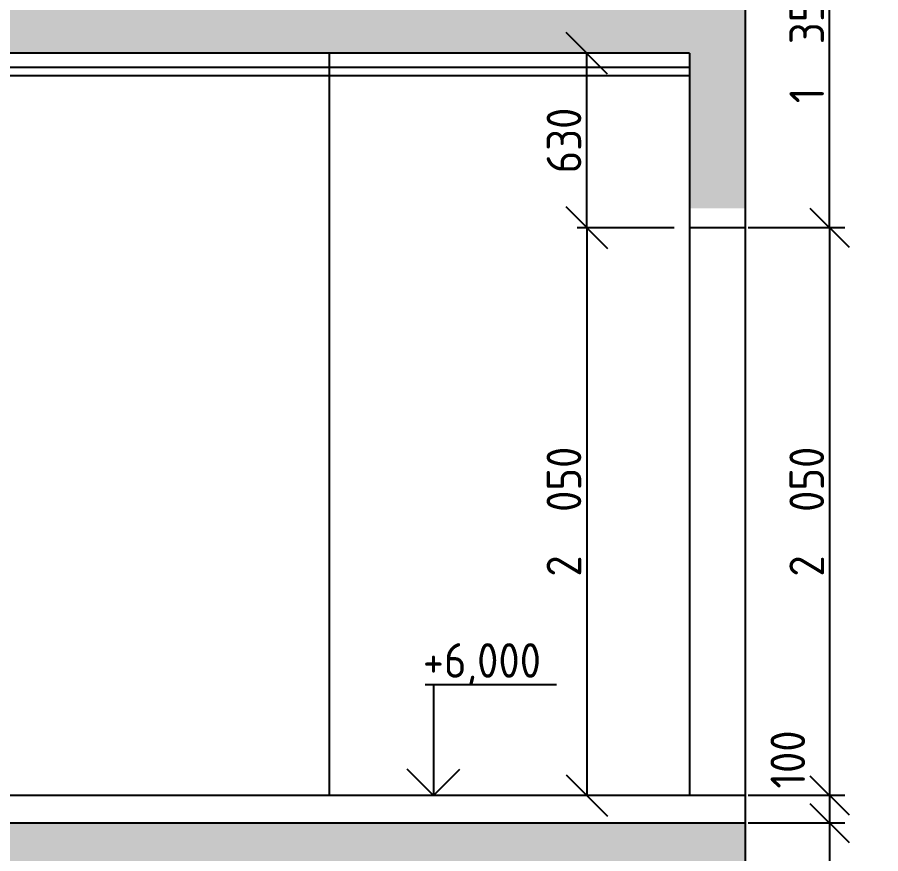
# Model space of a CAD drawing. Extents: x 3792242 to 5145247, y -1546315 to -1031918.
# Drawn here: x 4037569 to 4040686, y -1528967 to -1525947 of the extents above; entities that cross this region are included whole.
import ezdxf

# ---------------------------------------------------------------- set-up
doc = ezdxf.new("R2010")
doc.units = 0
doc.header["$MEASUREMENT"] = 0
doc.layers.get('0').update_dxf_attribs({"linetype": 'CONTINUOUS'})
doc.layers.get('Defpoints').update_dxf_attribs({"color": 61, "linetype": 'CONTINUOUS'})
for name, color, linetype in [('KÓTY', 4, 'CONTINUOUS'), ('MÚRY', 1, 'CONTINUOUS'), ('TENKÁ', 7, 'CONTINUOUS'), ('šrafy-múry', 8, 'CONTINUOUS')]:
    doc.layers.add(name, color=color, linetype=linetype)
doc.styles.add('STYLE1', font='isocp.shx')
doc.dimstyles.new('STANDARD 50', dxfattribs={"dimtxt": 125, "dimasz": 140, "dimexe": 10, "dimexo": 200, "dimgap": 20, "dimtad": 1, "dimdsep": 46, "dimlunit": 6, "dimtxsty": 'STYLE1', "dimblk1": 'OBLIQUE', "dimblk2": 'OBLIQUE', "dimsah": 1, "dimcen": 2.5, "dimse1": 1, "dimse2": 1, "dimadec": 0, "dimazin": 0, "dimtfac": 1, "dimtmove": 1, "dimatfit": 3, "dimldrblk": 'OBLIQUE', "dimfxl": 1, "dimtolj": 1, "dimtzin": 0, "dimarcsym": 0})
doc.dimstyles.new('STANDARD-50', dxfattribs={"dimtxt": 125, "dimasz": 150, "dimexe": 10, "dimexo": 200, "dimgap": 20, "dimtad": 1, "dimdsep": 46, "dimlunit": 6, "dimtxsty": 'STYLE1', "dimblk1": 'OBLIQUE', "dimblk2": 'OBLIQUE', "dimsah": 1, "dimcen": 2.5, "dimse1": 1, "dimse2": 1, "dimadec": 0, "dimazin": 0, "dimtfac": 1, "dimtmove": 1, "dimatfit": 3, "dimldrblk": 'OBLIQUE', "dimfxl": 1, "dimtolj": 1, "dimtzin": 0, "dimarcsym": 0})
pattern_1 = [(45, (226757.26, 886.43), (53.0330086, 194.4543648), [250, -50, 0, -50])]

# ---------------------------------------------------------------- blocks, each defined once
blk = doc.blocks.new('_OBLIQUE')
at = {"color": 0, "linetype": 'ByBlock'}
blk.add_line((-0.5, -0.5), (0.5, 0.5), dxfattribs=at)
blk = doc.blocks.new('*D54642')
at = {"layer": 'Defpoints', "color": 0}
for p in [(4039890.8, -1526707.3), (4039624.8, -1528757.3), (4039890.8, -1528757.3)]:
    blk.add_point(p, dxfattribs=at)
at = {"layer": 'KÓTY', "color": 0, "lineweight": -2, "ltscale": 0.25}
blk.add_line((4039624.8, -1526707.3), (4039624.8, -1528757.3), dxfattribs=at)
at = {"layer": 'KÓTY', "color": 0, "linetype": 'ByBlock', "lineweight": -2, "xscale": 150, "yscale": 150, "zscale": 150}
for p, rotation in [((4039624.8, -1526707.3), 90), ((4039624.8, -1528757.3), 270)]:
    blk.add_blockref('_OBLIQUE', p, dxfattribs=dict(at, rotation=rotation))
at = {"layer": 'KÓTY', "color": 0, "insert": (4039542.2, -1527732.3), "char_height": 125, "attachment_point": 5, "rotation": 90, "style": 'STYLE1'}
blk.add_mtext('\\A1;2ﾠ050', dxfattribs=at)
blk = doc.blocks.new('*D54643')
at = {"layer": 'Defpoints', "color": 0}
for p in [(4039624.8, -1526077.3), (4039890.8, -1526077.3), (4039890.8, -1526707.3)]:
    blk.add_point(p, dxfattribs=at)
at = {"layer": 'KÓTY', "color": 0, "lineweight": -2, "ltscale": 0.25}
blk.add_line((4039624.8, -1526707.3), (4039624.8, -1526077.3), dxfattribs=at)
at = {"layer": 'KÓTY', "color": 0, "linetype": 'ByBlock', "lineweight": -2, "xscale": 150, "yscale": 150, "zscale": 150}
for p, rotation in [((4039624.8, -1526077.3), 90), ((4039624.8, -1526707.3), 270)]:
    blk.add_blockref('_OBLIQUE', p, dxfattribs=dict(at, rotation=rotation))
at = {"layer": 'KÓTY', "color": 0, "insert": (4039542.3, -1526392.3), "char_height": 125, "attachment_point": 5, "rotation": 90, "style": 'STYLE1'}
blk.add_mtext('\\A1;630', dxfattribs=at)
blk = doc.blocks.new('*D54686')
at = {"layer": 'Defpoints', "color": 0}
for p in [(4040195.9, -1528857.3), (4040195.9, -1529707.3), (4040501.3, -1529707.3)]:
    blk.add_point(p, dxfattribs=at)
at = {"layer": 'KÓTY', "color": 0, "lineweight": -2, "ltscale": 0.25}
blk.add_line((4040501.3, -1528857.3), (4040501.3, -1529707.3), dxfattribs=at)
at = {"layer": 'KÓTY', "color": 0, "linetype": 'ByBlock', "lineweight": -2, "xscale": 140, "yscale": 140, "zscale": 140}
for p, rotation in [((4040501.3, -1528857.3), 90), ((4040501.3, -1529707.3), 270)]:
    blk.add_blockref('_OBLIQUE', p, dxfattribs=dict(at, rotation=rotation))
at = {"layer": 'KÓTY', "color": 0, "insert": (4040418.8, -1529282.3), "char_height": 125, "attachment_point": 5, "rotation": 90, "style": 'STYLE1'}
blk.add_mtext('\\A1;850', dxfattribs=at)
blk = doc.blocks.new('*D54687')
at = {"layer": 'Defpoints', "color": 0}
for p in [(4040195.9, -1528757.3), (4040195.9, -1528857.3), (4040501.3, -1528857.3)]:
    blk.add_point(p, dxfattribs=at)
at = {"layer": 'KÓTY', "color": 0, "lineweight": -2, "ltscale": 0.25}
blk.add_line((4040501.3, -1528757.3), (4040501.3, -1528857.3), dxfattribs=at)
at = {"layer": 'KÓTY', "color": 0, "linetype": 'ByBlock', "lineweight": -2, "xscale": 140, "yscale": 140, "zscale": 140}
for p, rotation in [((4040501.3, -1528757.3), 90), ((4040501.3, -1528857.3), 270)]:
    blk.add_blockref('_OBLIQUE', p, dxfattribs=dict(at, rotation=rotation))
at = {"layer": 'KÓTY', "color": 0, "insert": (4040350.3, -1528627.1), "char_height": 125, "attachment_point": 5, "rotation": 90, "style": 'STYLE1'}
blk.add_mtext('\\A1;100', dxfattribs=at)
blk = doc.blocks.new('*D54688')
at = {"layer": 'Defpoints', "color": 0}
for p in [(4040195.9, -1526707.3), (4040195.9, -1528757.3), (4040501.3, -1528757.3)]:
    blk.add_point(p, dxfattribs=at)
at = {"layer": 'KÓTY', "color": 0, "lineweight": -2, "ltscale": 0.25}
blk.add_line((4040501.3, -1526707.3), (4040501.3, -1528757.3), dxfattribs=at)
at = {"layer": 'KÓTY', "color": 0, "linetype": 'ByBlock', "lineweight": -2, "xscale": 140, "yscale": 140, "zscale": 140}
for p, rotation in [((4040501.3, -1526707.3), 90), ((4040501.3, -1528757.3), 270)]:
    blk.add_blockref('_OBLIQUE', p, dxfattribs=dict(at, rotation=rotation))
at = {"layer": 'KÓTY', "color": 0, "insert": (4040418.7, -1527732.3), "char_height": 125, "attachment_point": 5, "rotation": 90, "style": 'STYLE1'}
blk.add_mtext('\\A1;2ﾠ050', dxfattribs=at)
blk = doc.blocks.new('*D54689')
at = {"layer": 'Defpoints', "color": 0}
for p in [(4040195.9, -1525357.3), (4040501.3, -1525357.3), (4040095.9, -1526707.3)]:
    blk.add_point(p, dxfattribs=at)
at = {"layer": 'KÓTY', "color": 0, "lineweight": -2, "ltscale": 0.25}
blk.add_line((4040501.3, -1526707.3), (4040501.3, -1525357.3), dxfattribs=at)
at = {"layer": 'KÓTY', "color": 0, "linetype": 'ByBlock', "lineweight": -2, "xscale": 140, "yscale": 140, "zscale": 140}
for p, rotation in [((4040501.3, -1525357.3), 90), ((4040501.3, -1526707.3), 270)]:
    blk.add_blockref('_OBLIQUE', p, dxfattribs=dict(at, rotation=rotation))
at = {"layer": 'KÓTY', "color": 0, "insert": (4040418.7, -1526032.3), "char_height": 125, "attachment_point": 5, "rotation": 90, "style": 'STYLE1'}
blk.add_mtext('\\A1;1ﾠ350', dxfattribs=at)

msp = doc.modelspace()

# ---------------------------------------------------------------- hatches: boundary and pattern name
at = {"layer": 'šrafy-múry'}
h = msp.add_hatch(dxfattribs=at)
h.set_pattern_fill('ANSI36', color=253, scale=800, angle=360)
h.set_pattern_definition(pattern_1)
h.paths.add_polyline_path([(4016185.937, -1526327.345), (4016185.937, -1526077.345), (4016405.937, -1526077.345), (4016485.937, -1526077.345), (4019800.259, -1526077.345), (4020305.937, -1526077.345), (4020420.937, -1526077.345), (4022305.937, -1526077.345), (4022305.937, -1526327.345), (4022605.937, -1526327.345), (4022605.937, -1526077.345), (4024490.937, -1526077.345), (4024605.937, -1526077.345), (4028725.937, -1526077.345), (4028725.937, -1526327.345), (4029025.937, -1526327.345), (4029025.937, -1526077.345), (4029775.937, -1526077.345), (4029775.937, -1525857.345), (4016295.937, -1525857.345), (4016095.937, -1525857.345), (4016095.937, -1525157.345), (4015935.937, -1525157.345), (4015935.937, -1526327.345)])
h.paths.add_polyline_path([(4030975.937, -1526077.345), (4032040.937, -1526077.345), (4032180.937, -1526077.345), (4035365.937, -1526077.345), (4035365.937, -1526327.345), (4035665.937, -1526327.345), (4035665.937, -1526077.345), (4038445.937, -1526077.345), (4039995.937, -1526077.345), (4039995.937, -1526637.345), (4040195.937, -1526637.345), (4040195.937, -1525357.345), (4041945.937, -1525357.345), (4042085.937, -1525357.345), (4042085.937, -1525857.345), (4041945.937, -1525857.345), (4041945.937, -1526327.345), (4042285.937, -1526327.345), (4042285.937, -1524907.345), (4042125.937, -1524907.345), (4042125.937, -1525157.345), (4041925.937, -1525157.345), (4039995.937, -1525157.345), (4039995.937, -1525857.345), (4030975.937, -1525857.345)])
h = msp.add_hatch(dxfattribs=at)
h.set_pattern_fill('ANSI36', color=253, scale=800, angle=360)
h.set_pattern_definition(pattern_1)
h.paths.add_polyline_path([(4029025.937, -1529077.345), (4032040.937, -1529077.345), (4032180.937, -1529077.345), (4035365.937, -1529077.345), (4035365.937, -1529327.345), (4035665.937, -1529327.345), (4035665.937, -1529077.345), (4039995.937, -1529077.345), (4039995.937, -1529637.345), (4040195.937, -1529637.345), (4040195.937, -1528857.345), (4016405.937, -1528857.345), (4016185.937, -1528857.345), (4015935.937, -1528857.345), (4015935.937, -1529327.345), (4016185.937, -1529327.345), (4016185.937, -1529077.345), (4016405.937, -1529077.345), (4016485.937, -1529077.345), (4020305.937, -1529077.345), (4020420.937, -1529077.345), (4022305.937, -1529077.345), (4022305.937, -1529327.345), (4022605.937, -1529327.345), (4022605.937, -1529077.345), (4024490.937, -1529077.345), (4024605.937, -1529077.345), (4028725.937, -1529077.345), (4028725.937, -1529327.345), (4029025.937, -1529327.345)])

# ---------------------------------------------------------------- linework, layer by layer
at = {"layer": 'KÓTY', "ltscale": 0.25}
for p, q in [((4039940.162, -1526707.345), (4039590.162, -1526707.345)), ((4040556.662, -1526707.345), (4040206.662, -1526707.345)), ((4040556.662, -1528757.345), (4040206.662, -1528757.345)), ((4040556.662, -1528857.345), (4040206.662, -1528857.345))]:
    msp.add_line(p, q, dxfattribs=at)
at = {"layer": 'MÚRY'}
for p, q in [((4040195.937, -1525357.345), (4040195.937, -1526707.345)), ((4039995.937, -1526077.345), (4035665.937, -1526077.345)), ((4039995.937, -1526077.345), (4039995.937, -1526707.345)), ((4040195.937, -1526707.345), (4039995.937, -1526707.345)), ((4040195.937, -1528757.345), (4032180.937, -1528757.345)), ((4040195.937, -1528757.345), (4040195.937, -1529707.345))]:
    msp.add_line(p, q, dxfattribs=at)
at = {"layer": 'TENKÁ'}
for p, q in [((4038695.937, -1528757.345), (4038695.937, -1526077.345)), ((4035665.937, -1526127.345), (4039995.937, -1526127.345)), ((4035665.937, -1526157.345), (4039995.937, -1526157.345)), ((4039995.937, -1526707.345), (4039995.937, -1528757.345)), ((4040195.937, -1526707.345), (4040195.937, -1528757.345)), ((4040195.937, -1528857.345), (4015935.937, -1528857.345))]:
    msp.add_line(p, q, dxfattribs=at)
at = {"layer": 'TENKÁ', "linetype": 'ByBlock', "ltscale": 0.25}
for p, q in [((4039515.523, -1528357.345), (4039041.625, -1528357.345)), ((4039071.218, -1528357.345), (4039071.218, -1528757.345)), ((4039071.218, -1528757.345), (4038975.759, -1528661.886)), ((4039071.218, -1528757.345), (4039166.678, -1528661.886))]:
    msp.add_line(p, q, dxfattribs=at)

# ---------------------------------------------------------------- texts
at = {"layer": 'TENKÁ', "ltscale": 0.25, "style": 'STYLE1'}
msp.add_text('+6,000', height=125, dxfattribs=at).set_placement((4039032.561, -1528332.019))

# ---------------------------------------------------------------- dimensions: what is measured, and where the dimension line sits
at = {"layer": 'KÓTY', "ltscale": 0.25}
for base, p1, p2, dimstyle, picture, middle in [((4040501.259, -1525357.345), (4040095.937, -1526707.345), (4040195.937, -1525357.345), 'STANDARD 50', '*D54689', (4040418.716, -1526032.345)), ((4039624.759, -1526077.345), (4039890.759, -1526707.345), (4039890.759, -1526077.345), 'STANDARD-50', '*D54643', (4039542.259, -1526392.345)), ((4039624.759, -1528757.345), (4039890.759, -1526707.345), (4039890.759, -1528757.345), 'STANDARD-50', '*D54642', (4039542.216, -1527732.345))]:
    dim = msp.add_linear_dim(base=base, p1=p1, p2=p2, angle=90, dimstyle=dimstyle, override={"dimtxsty": 'STYLE1', "dimldrblk": 'OBLIQUE'}, dxfattribs=at)
    dim.commit()
    dim.dimension.update_dxf_attribs({"geometry": picture, "text_midpoint": middle})
for base, p1, p2, picture, middle in [((4040501.259, -1528757.345), (4040195.937, -1526707.345), (4040195.937, -1528757.345), '*D54688', (4040418.716, -1527732.345)), ((4040501.259, -1529707.345), (4040195.937, -1528857.345), (4040195.937, -1529707.345), '*D54686', (4040418.759, -1529282.345))]:
    dim = msp.add_linear_dim(base=base, p1=p1, p2=p2, angle=90, dimstyle='STANDARD 50', dxfattribs=at)
    dim.commit()
    dim.dimension.update_dxf_attribs({"geometry": picture, "text_midpoint": middle})
dim = msp.add_linear_dim(base=(4040501.259, -1528857.345), p1=(4040195.937, -1528757.345), p2=(4040195.937, -1528857.345), angle=90, dimstyle='STANDARD 50', dxfattribs=at)
dim.commit()
dim.dimension.update_dxf_attribs({"geometry": '*D54687', "text_midpoint": (4040432.759, -1528627.075), "dimtype": 160})

doc.saveas('drawing.dxf')
